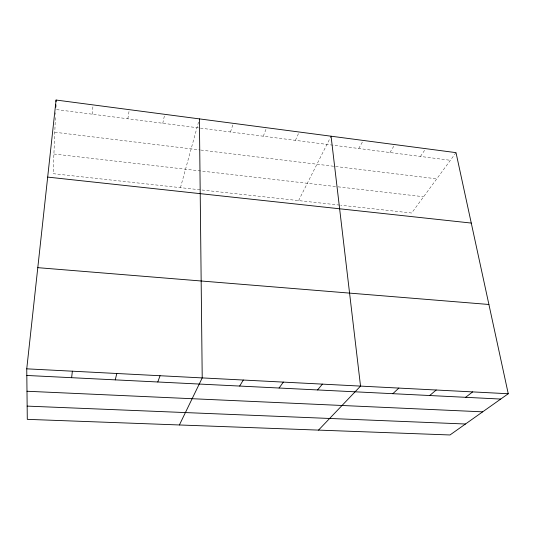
<?xml version="1.0" encoding="UTF-8"?>
<svg xmlns="http://www.w3.org/2000/svg" width="535" height="535" viewBox="0 0 535 535"><rect width="100%" height="100%" fill="white"/><g stroke="black" fill="none" stroke-linecap="round" stroke-linejoin="round"><path stroke-width="0.4" stroke-dasharray="2.67 2.01" d="M55.379 117.613L53.119 173.674L339.859 205.132M55.513 114.363L55.58 112.738M92.167 114.182L93.09 104.9M127.852 118.77L129.296 109.662M162.78 123.271L164.72 114.323M180.462 187.645L198.518 122.08M230.478 131.984L233.354 123.351M263.287 136.211L266.604 127.725M295.434 140.351L299.165 132.011M298.584 200.605L331.071 136.211M358.744 148.503L363.278 140.444M389.908 152.515L394.817 144.59M420.45 156.447L425.72 148.656M456.007 152.642L411.656 213.01L340.675 205.226M53.915 154.006L337.231 186.742M338.046 186.835L423.62 196.726M54.791 132.239L200.05 149.96M200.859 150.061L436.761 178.837M56.536 109.595L450.383 160.299"/><path stroke-width="0.8" d="M55.807 107.12L55.901 104.76M56.028 101.61L56.088 100.032L456.007 152.642L508.25 393.74L449.988 434.968L27.292 419.346L26.75 368.836L56.088 100.032M71.623 377.697L72.372 371.19M115.259 379.87L116.797 373.49M157.785 381.983L160.059 375.731M179.392 424.971L202.217 377.911L199.401 118.884M239.66 386.063L243.305 380.037M279.083 388.022L283.356 382.11M317.549 389.941L322.424 384.13M318.526 430.107L360.536 386.103L331.071 136.211M392.837 393.686L398.842 388.082M429.672 395.526L436.206 390.015M465.624 397.311L472.666 391.901M27.151 406.112L465.477 424.008M26.991 391.252L482.684 411.836M26.824 375.463L500.733 399.063M26.75 368.836L508.25 393.74M37.791 267.661L488.903 304.475M47.682 177.098L471.268 223.068"/></g></svg>
